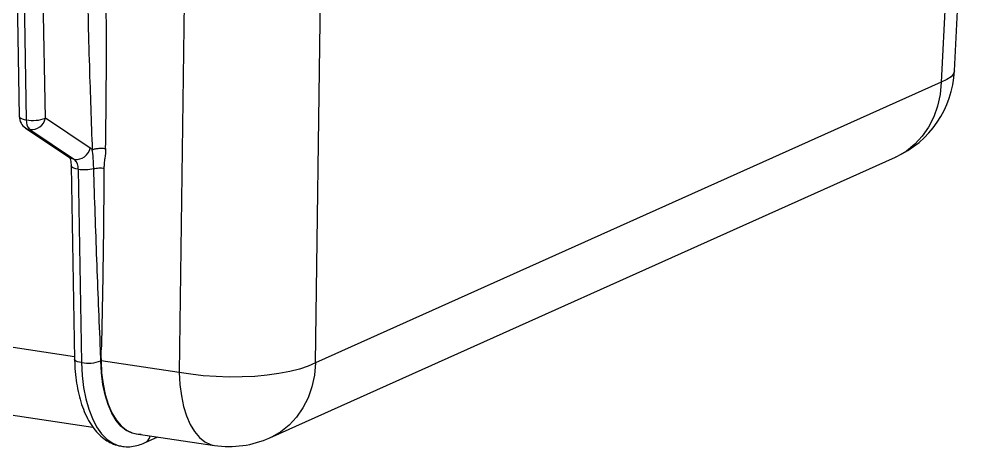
# Model space of a CAD drawing. Header units: millimetres. Extents: x 12 to 854, y 4 to 555.
# Drawn here: x 731.6 to 803.7, y 393.1 to 425.4 of the extents above; entities that cross this region are included whole.
import ezdxf

# ---------------------------------------------------------------- set-up
doc = ezdxf.new("R2010")
doc.units = ezdxf.units.MM

msp = doc.modelspace()

# ---------------------------------------------------------------- linework, layer by layer
at = {"color": 7, "linetype": 'Continuous', "lineweight": 25}
for p, q in [((802.268, 421.494), (803.663, 449.819)), ((802.679, 449.382), (801.264, 420.635)), ((731.361, 432.649), (731.627, 418.043)), ((731.927, 430.385), (732.156, 417.79)), ((733.602, 417.926), (733.391, 429.48)), ((753.999, 399.447), (754.373, 427.367)), ((744.086, 426.654), (743.711, 398.733)), ((801.264, 420.635), (753.999, 399.447)), ((736.982, 415.671), (733.602, 417.926)), ((732.098, 417.182), (735.478, 414.927)), ((732.421, 417.059), (735.801, 414.804)), ((735.536, 414.326), (735.802, 399.724)), ((750.559, 393.799), (797.825, 414.988)), ((736.065, 414.073), (736.331, 399.47)), ((737.776, 399.606), (737.761, 400.441)), ((743.711, 398.733), (737.798, 399.617)), ((727.618, 396.024), (737.189, 394.594)), ((740.449, 394.107), (746.363, 393.223)), ((741.079, 393.411), (742.086, 393.862))]:
    msp.add_line(p, q, dxfattribs=at)
at = {"color": 8, "linetype": 'Continuous', "lineweight": 25}
msp.add_line((735.798, 399.916), (724.966, 401.535), dxfattribs=at)
at = {"color": 8, "linetype": 'Continuous', "lineweight": 25, "flags": 128}
for points in [[(802.268, 421.494), (802.205, 421.278), (802.014, 421.048), (801.698, 420.833), (801.264, 420.635)], [(801.264, 420.635), (801.182, 419.721), (800.994, 418.842), (800.704, 418.013), (800.316, 417.246), (799.838, 416.555), (799.275, 415.951), (798.639, 415.443), (797.939, 415.041), (797.825, 414.988)], [(731.627, 418.043), (731.629, 418.025), (731.663, 417.967), (731.736, 417.912), (731.846, 417.863), (731.988, 417.822), (732.156, 417.79)], [(732.421, 417.059), (732.247, 417.105), (732.098, 417.182)], [(735.801, 414.804), (735.627, 414.85), (735.478, 414.927)], [(736.065, 414.073), (735.896, 414.105), (735.754, 414.146), (735.645, 414.195), (735.572, 414.25), (735.538, 414.308), (735.536, 414.324)], [(736.331, 399.47), (736.162, 399.502), (736.021, 399.544), (735.911, 399.593), (735.838, 399.647), (735.804, 399.706), (735.802, 399.724)], [(736.331, 399.47), (736.379, 398.511), (736.486, 397.597), (736.652, 396.739), (736.873, 395.95), (737.146, 395.242), (737.469, 394.624), (737.836, 394.104), (738.241, 393.69), (738.681, 393.388), (739.148, 393.201), (739.348, 393.158)], [(740.831, 394.049), (740.604, 394.048), (740.144, 394.136), (739.707, 394.346), (739.3, 394.674), (738.931, 395.114), (738.605, 395.66), (738.327, 396.302), (738.102, 397.03), (737.933, 397.833), (737.824, 398.696), (737.776, 399.606)], [(753.999, 399.447), (753.916, 398.533), (753.728, 397.654), (753.438, 396.824), (753.051, 396.058), (752.572, 395.367), (752.01, 394.762), (751.374, 394.255), (750.674, 393.852), (750.559, 393.799)], [(743.711, 398.733), (743.759, 397.828), (743.867, 396.97), (744.035, 396.172), (744.259, 395.448), (744.535, 394.809), (744.86, 394.266), (745.227, 393.829), (745.631, 393.503), (746.065, 393.294), (746.363, 393.223)]]:
    msp.add_lwpolyline(points, dxfattribs=at)
at = {"color": 7, "linetype": 'Continuous', "lineweight": 25, "flags": 128}
for points in [[(737.761, 400.441), (737.782, 399.98), (737.798, 399.617)], [(737.798, 399.617), (737.81, 400.082), (737.819, 400.447)], [(737.798, 399.617), (737.845, 398.712), (737.954, 397.854), (738.121, 397.056), (738.345, 396.332), (738.621, 395.693), (738.946, 395.15), (739.313, 394.712), (739.717, 394.386), (740.152, 394.178), (740.449, 394.107)], [(753.999, 399.447), (753.451, 399.204), (752.801, 398.987), (752.06, 398.798), (751.241, 398.642), (750.357, 398.52), (749.425, 398.435), (748.459, 398.388), (747.476, 398.381), (746.493, 398.412), (745.527, 398.482), (744.595, 398.59), (743.711, 398.733)]]:
    msp.add_lwpolyline(points, dxfattribs=at)
at = {"color": 7, "linetype": 'Continuous', "lineweight": 25}
for centre, radius, start, end in [((794.742, 421.864), 7.535, 294.14611, 357.18236), ((732.685, 418.063), 1.058, 181.04404, 236.29404), ((732.625, 420.563), 2.813, 260.41113, 290.32313), ((732.508, 418.177), 1.122, 265.51323, 347.04518), ((733.065, 417.705), 0.913, 174.6712, 225.07068), ((735.888, 415.922), 1.122, 265.51323, 347.04518), ((736.566, 415.06), 0.739, 40.07292, 55.7949), ((735.156, 414.158), 0.913, 354.6712, 45.07068), ((736.535, 417.355), 3.315, 261.85646, 282.4682), ((736.8, 402.244), 2.813, 260.41113, 290.32313), ((747.477, 400.675), 7.535, 261.50122, 294.14611)]:
    msp.add_arc(centre, radius, start, end, dxfattribs=at)
at = {"color": 8, "linetype": 'Continuous', "lineweight": 25}
msp.add_arc((740.731, 394.151), 0.818, 295.19024, 345.49664, dxfattribs=at)
for points, knots in [([(736.728, 429.286), (736.785, 426.806), (736.891, 422.207), (737.056, 417.64), (737.132, 415.536)], [0, 0, 0, 0, 0.539077, 1, 1, 1, 1]), ([(738.149, 415.631), (738.18, 418.243), (738.233, 422.715), (738.186, 427.204), (738.167, 429.071)], [0, 0, 0, 0, 0.584068, 1, 1, 1, 1])]:
    msp.add_open_spline(points, degree=3, knots=knots, dxfattribs=at)
at = {"color": 7, "linetype": 'Continuous', "lineweight": 25}
for points, knots in [([(737.132, 415.536), (737.176, 415.558), (737.237, 415.58), (737.391, 415.618), (737.485, 415.634), (737.683, 415.652), (737.788, 415.656), (737.983, 415.651), (738.073, 415.642), (738.149, 415.631)], [0, 0, 0, 0, 0.25, 0.25, 0.5, 0.5, 0.75, 0.75, 1, 1, 1, 1]), ([(737.25, 414.118), (737.246, 414.265), (737.24, 414.409), (737.227, 414.68), (737.218, 414.807), (737.19, 415.159), (737.166, 415.356), (737.132, 415.536)], [0, 0, 0, 0, 0.25, 0.25, 0.5, 0.5, 1, 1, 1, 1]), ([(738.149, 415.631), (738.145, 415.381), (738.115, 415.135), (738.066, 414.766), (738.05, 414.643), (738.027, 414.396), (738.02, 414.272), (738.019, 414.147)], [0, 0, 0, 0, 0.5, 0.5, 0.75, 0.75, 1, 1, 1, 1]), ([(735.414, 414.981), (735.412, 414.984), (735.403, 414.994), (735.444, 414.926), (735.491, 414.767), (735.527, 414.553), (735.533, 414.391), (735.536, 414.326)], [0, 0, 0, 0, 0.078648, 0.314222, 0.559289, 0.821593, 1, 1, 1, 1]), ([(737.25, 414.118), (737.301, 414.13), (737.359, 414.141), (737.487, 414.158), (737.556, 414.163), (737.696, 414.169), (737.767, 414.168), (737.901, 414.161), (737.964, 414.155), (738.019, 414.147)], [0, 0, 0, 0, 0.25, 0.25, 0.5, 0.5, 0.75, 0.75, 1, 1, 1, 1]), ([(737.761, 400.441), (737.664, 402.707), (737.57, 404.984), (737.399, 409.545), (737.321, 411.83), (737.25, 414.118)], [0, 0, 0, 0, 0.5, 0.5, 1, 1, 1, 1]), ([(738.019, 414.147), (738.008, 411.86), (737.986, 409.575), (737.921, 405.008), (737.878, 402.726), (737.819, 400.447)], [0, 0, 0, 0, 0.5, 0.5, 1, 1, 1, 1]), ([(737.761, 400.441), (737.766, 400.444), (737.776, 400.446), (737.798, 400.449), (737.81, 400.448), (737.819, 400.447)], [0, 0, 0, 0, 0.5, 0.5, 1, 1, 1, 1]), ([(735.802, 399.724), (735.806, 399.563), (735.819, 399.098), (735.884, 398.349), (736.016, 397.496), (736.206, 396.69), (736.455, 395.937), (736.764, 395.247), (737.136, 394.631), (737.553, 394.123), (738.001, 393.724), (738.48, 393.426), (738.93, 393.234), (739.231, 393.189), (739.341, 393.173)], [0, 0, 0, 0, 0.048622, 0.140849, 0.233545, 0.326888, 0.421008, 0.515933, 0.611352, 0.705959, 0.788079, 0.866909, 0.951158, 1, 1, 1, 1]), ([(739.341, 393.173), (739.413, 393.158), (739.663, 393.106), (740.105, 393.129), (740.617, 393.224), (740.934, 393.352), (741.079, 393.411)], [0, 0, 0, 0, 0.124831, 0.432587, 0.740306, 1, 1, 1, 1])]:
    msp.add_open_spline(points, degree=3, knots=knots, dxfattribs=at)

doc.saveas('drawing.dxf')
